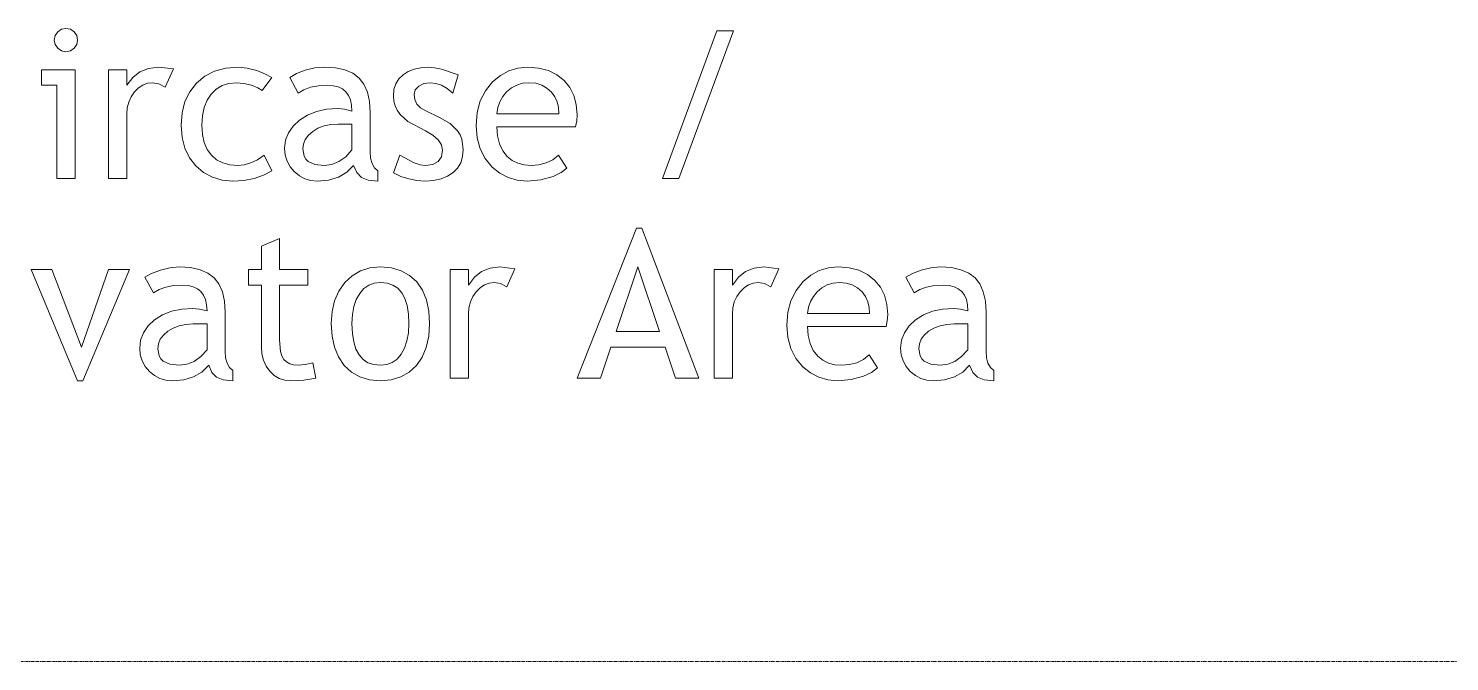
# Model space of a CAD drawing. Header units: inches. Extents: x -1714 to 6424, y -1550 to 970.
# Drawn here: x -1283.3 to -1053, y 307.2 to 409.9 of the extents above; entities that cross this region are included whole.
import ezdxf

# ---------------------------------------------------------------- set-up
doc = ezdxf.new("R2010")
doc.units = ezdxf.units.IN
doc.header["$MEASUREMENT"] = 0
doc.linetypes.add('Grid Line 1_2_', pattern=[0.875, 0.5, -0.125, 0.125, -0.125])
doc.layers.add('A-GENM', color=13, linetype='Continuous', lineweight=9)
doc.layers.add('S-GRID', color=1, linetype='Continuous', lineweight=9)

msp = doc.modelspace()

# ---------------------------------------------------------------- linework, layer by layer
at = {"layer": 'A-GENM'}
for p, q in [((-1278.92397, 408.70836), (-1279.06075, 407.98184)), ((-1279.06075, 407.98184), (-1278.92233, 407.25367)), ((-1278.51361, 409.3153), (-1278.92397, 408.70836)), ((-1277.90667, 409.72566), (-1278.51361, 409.3153)), ((-1277.18014, 409.86245), (-1277.90667, 409.72566)), ((-1276.45198, 409.72402), (-1277.18014, 409.86245)), ((-1275.84013, 409.30875), (-1276.45198, 409.72402)), ((-1275.42485, 408.70017), (-1275.84013, 409.30875)), ((-1275.28643, 407.98184), (-1275.42485, 408.70017)), ((-1275.42485, 407.25367), (-1275.28643, 407.98184)), ((-1171.70207, 409.44308), (-1180.50884, 385.539)), ((-1177.86812, 385.539), (-1168.98927, 409.44308)), ((-1168.98927, 409.44308), (-1171.70207, 409.44308)), ((-1278.92233, 407.25367), (-1278.50706, 406.64182)), ((-1278.50706, 406.64182), (-1277.89848, 406.22655)), ((-1277.89848, 406.22655), (-1277.18014, 406.08812)), ((-1277.18014, 406.08812), (-1276.45198, 406.22655)), ((-1276.45198, 406.22655), (-1275.84013, 406.64182)), ((-1275.84013, 406.64182), (-1275.42485, 407.25367)), ((-1275.7058, 403.15253), (-1281.1576, 403.15253)), ((-1281.1576, 403.15253), (-1281.1576, 400.63631)), ((-1275.7058, 385.539), (-1275.7058, 403.15253)), ((-1267.3184, 403.15253), (-1270.25399, 403.15253)), ((-1270.25399, 403.15253), (-1270.25399, 385.539)), ((-1267.3184, 400.63631), (-1267.3184, 403.15253)), ((-1263.79348, 403.38843), (-1265.17732, 402.838)), ((-1262.20078, 403.5719), (-1263.79348, 403.38843)), ((-1259.76974, 403.29014), (-1262.20078, 403.5719)), ((-1261.08027, 400.348), (-1259.76974, 403.29014)), ((-1251.27463, 403.41095), (-1253.08767, 402.9281)), ((-1249.23307, 403.5719), (-1251.27463, 403.41095)), ((-1247.78576, 403.43512), (-1249.23307, 403.5719)), ((-1246.22213, 403.02476), (-1247.78576, 403.43512)), ((-1244.81413, 402.4686), (-1246.22213, 403.02476)), ((-1238.39498, 403.07718), (-1239.82019, 402.53413)), ((-1236.83054, 403.44822), (-1238.39498, 403.07718)), ((-1235.33489, 403.5719), (-1236.83054, 403.44822)), ((-1233.51592, 403.46235), (-1235.33489, 403.5719)), ((-1231.96437, 403.13369), (-1233.51592, 403.46235)), ((-1230.68026, 402.58593), (-1231.96437, 403.13369)), ((-1220.74459, 403.26393), (-1221.70926, 402.87896)), ((-1219.65992, 403.49491), (-1220.74459, 403.26393)), ((-1218.45526, 403.5719), (-1219.65992, 403.49491)), ((-1217.43919, 403.4945), (-1218.45526, 403.5719)), ((-1216.2978, 403.26229), (-1217.43919, 403.4945)), ((-1213.63906, 402.33345), (-1216.2978, 403.26229)), ((-1203.96488, 403.42365), (-1205.43186, 402.97889)), ((-1202.38815, 403.5719), (-1203.96488, 403.42365)), ((-1200.59108, 403.43634), (-1202.38815, 403.5719)), ((-1199.00043, 403.02967), (-1200.59108, 403.43634)), ((-1197.61618, 402.35188), (-1199.00043, 403.02967)), ((-1266.35229, 401.92063), (-1267.3184, 400.63631)), ((-1265.17732, 402.838), (-1266.35229, 401.92063)), ((-1265.41915, 400.21346), (-1264.71454, 400.68136)), ((-1264.71454, 400.68136), (-1263.95627, 400.9621)), ((-1263.95627, 400.9621), (-1263.14436, 401.05568)), ((-1263.14436, 401.05568), (-1262.1074, 400.87876)), ((-1262.1074, 400.87876), (-1261.08027, 400.348)), ((-1256.02818, 400.99671), (-1257.11469, 399.60427)), ((-1254.67219, 402.12336), (-1256.02818, 400.99671)), ((-1253.08767, 402.9281), (-1254.67219, 402.12336)), ((-1251.84922, 400.59536), (-1250.75534, 400.9406)), ((-1250.75534, 400.9406), (-1249.52794, 401.05568)), ((-1249.52794, 401.05568), (-1248.33126, 400.95494)), ((-1248.33126, 400.95494), (-1247.11329, 400.65269)), ((-1245.40632, 399.79757), (-1243.83369, 401.89442)), ((-1243.83369, 401.89442), (-1244.81413, 402.4686)), ((-1239.82019, 402.53413), (-1240.8981, 401.89442)), ((-1240.8981, 401.89442), (-1239.52204, 399.3782)), ((-1229.66357, 401.81907), (-1230.68026, 402.58593)), ((-1228.89097, 400.81385), (-1229.66357, 401.81907)), ((-1228.33912, 399.55103), (-1228.89097, 400.81385)), ((-1223.73096, 400.86729), (-1224.02522, 399.95033)), ((-1223.24054, 401.66385), (-1223.73096, 400.86729)), ((-1222.55394, 402.34), (-1223.24054, 401.66385)), ((-1221.70926, 402.87896), (-1222.55394, 402.34)), ((-1220.01807, 400.51181), (-1219.18178, 400.91972)), ((-1219.18178, 400.91972), (-1218.17349, 401.05568)), ((-1218.17349, 401.05568), (-1217.25407, 400.95084)), ((-1217.25407, 400.95084), (-1216.33711, 400.63631)), ((-1214.51056, 399.3782), (-1213.63906, 402.33345)), ((-1208.03654, 401.19984), (-1209.20332, 399.76071)), ((-1206.78908, 402.23762), (-1208.03654, 401.19984)), ((-1205.43186, 402.97889), (-1206.78908, 402.23762)), ((-1204.99529, 400.2153), (-1204.13443, 400.68218)), ((-1204.13443, 400.68218), (-1203.18675, 400.96231)), ((-1203.18675, 400.96231), (-1202.15225, 401.05568)), ((-1202.15225, 401.05568), (-1201.05919, 400.95985)), ((-1201.05919, 400.95985), (-1200.08653, 400.67235)), ((-1196.43834, 401.40297), (-1197.61618, 402.35188)), ((-1195.52384, 400.27592), (-1196.43834, 401.40297)), ((-1281.1576, 400.63631), (-1278.64139, 400.63631)), ((-1278.64139, 400.63631), (-1278.64139, 385.539)), ((-1267.00633, 397.90795), (-1266.61624, 398.77147)), ((-1266.61624, 398.77147), (-1266.07012, 399.5584)), ((-1266.07012, 399.5584), (-1265.41915, 400.21346)), ((-1257.11469, 399.60427), (-1257.89077, 398.00215)), ((-1254.30155, 398.20855), (-1253.63646, 399.21439)), ((-1253.63646, 399.21439), (-1252.80959, 400.01995)), ((-1252.80959, 400.01995), (-1251.84922, 400.59536)), ((-1247.11329, 400.65269), (-1246.07224, 400.23742)), ((-1246.07224, 400.23742), (-1245.40632, 399.79757)), ((-1239.52204, 399.3782), (-1238.61122, 399.92863)), ((-1238.61122, 399.92863), (-1237.52348, 400.32179)), ((-1237.52348, 400.32179), (-1236.25882, 400.55768)), ((-1236.25882, 400.55768), (-1234.81723, 400.63631)), ((-1234.81723, 400.63631), (-1233.88348, 400.57079)), ((-1233.88348, 400.57079), (-1233.07423, 400.37421)), ((-1233.07423, 400.37421), (-1232.38948, 400.04657)), ((-1232.38948, 400.04657), (-1231.82922, 399.58789)), ((-1231.82922, 399.58789), (-1231.39347, 398.99815)), ((-1231.39347, 398.99815), (-1231.08222, 398.27736)), ((-1228.008, 398.03061), (-1228.33912, 399.55103)), ((-1224.02522, 399.95033), (-1224.1233, 398.91296)), ((-1224.1233, 398.91296), (-1224.05614, 398.08897)), ((-1220.76834, 399.14231), (-1220.58077, 399.8975)), ((-1220.64999, 398.32077), (-1220.76834, 399.14231)), ((-1220.58077, 399.8975), (-1220.01807, 400.51181)), ((-1216.33711, 400.63631), (-1215.42261, 400.1121)), ((-1215.42261, 400.1121), (-1214.51056, 399.3782)), ((-1209.20332, 399.76071), (-1210.03674, 398.10371)), ((-1206.86197, 397.96611), (-1206.39141, 398.8073)), ((-1206.39141, 398.8073), (-1205.76932, 399.56168)), ((-1205.76932, 399.56168), (-1204.99529, 400.2153)), ((-1200.08653, 400.67235), (-1199.23428, 400.19319)), ((-1199.23428, 400.19319), (-1198.50243, 399.52236)), ((-1198.50243, 399.52236), (-1197.9692, 398.77782)), ((-1197.9692, 398.77782), (-1197.58833, 397.94645)), ((-1194.87062, 398.97849), (-1195.52384, 400.27592)), ((-1194.47869, 397.5107), (-1194.87062, 398.97849)), ((-1267.3184, 395.95117), (-1267.24038, 396.96785)), ((-1267.24038, 396.96785), (-1267.00633, 397.90795)), ((-1258.35642, 396.19034), (-1258.51163, 394.16884)), ((-1257.89077, 398.00215), (-1258.35642, 396.19034)), ((-1255.06166, 395.68578), (-1254.77662, 397.03235)), ((-1254.77662, 397.03235), (-1254.30155, 398.20855)), ((-1236.56106, 396.39511), (-1238.02169, 395.81151)), ((-1234.93375, 396.74526), (-1236.56106, 396.39511)), ((-1233.13976, 396.86198), (-1234.93375, 396.74526)), ((-1232.05529, 396.75714), (-1233.13976, 396.86198)), ((-1230.83322, 396.44261), (-1232.05529, 396.75714)), ((-1231.08222, 398.27736), (-1230.89547, 397.42551)), ((-1230.89547, 397.42551), (-1230.83322, 396.44261)), ((-1227.89763, 396.25259), (-1228.008, 398.03061)), ((-1227.89763, 389.90307), (-1227.89763, 396.25259)), ((-1224.05614, 398.08897), (-1223.85464, 397.32067)), ((-1223.85464, 397.32067), (-1223.518, 396.6007)), ((-1223.518, 396.6007), (-1223.04539, 395.92168)), ((-1220.29492, 397.60571), (-1220.64999, 398.32077)), ((-1219.70313, 396.99713), (-1220.29492, 397.60571)), ((-1218.87463, 396.49504), (-1219.70313, 396.99713)), ((-1216.67294, 395.44006), (-1218.87463, 396.49504)), ((-1210.53678, 396.22883), (-1210.70347, 394.13608)), ((-1210.03674, 398.10371), (-1210.53678, 396.22883)), ((-1207.34851, 396.02324), (-1207.18101, 397.03809)), ((-1207.18101, 397.03809), (-1206.86197, 397.96611)), ((-1197.58833, 397.94645), (-1197.35981, 397.02826)), ((-1197.35981, 397.02826), (-1197.28363, 396.02324)), ((-1194.34804, 395.87253), (-1194.47869, 397.5107)), ((-1267.3184, 385.539), (-1267.3184, 395.95117)), ((-1258.51163, 394.16884), (-1258.36317, 392.19301)), ((-1255.15667, 394.16884), (-1255.06166, 395.68578)), ((-1255.06043, 392.66829), (-1255.15667, 394.16884)), ((-1240.37491, 394.0083), (-1241.13154, 392.91729)), ((-1239.31563, 394.99448), (-1240.37491, 394.0083)), ((-1238.02169, 395.81151), (-1239.31563, 394.99448)), ((-1236.33499, 393.67494), (-1235.35783, 394.04762)), ((-1235.35783, 394.04762), (-1234.26435, 394.27123)), ((-1234.26435, 394.27123), (-1233.05457, 394.34576)), ((-1233.05457, 394.34576), (-1230.83322, 394.34576)), ((-1230.83322, 394.34576), (-1230.83322, 390.15207)), ((-1223.04539, 395.92168), (-1221.76762, 394.74548)), ((-1221.76762, 394.74548), (-1218.90739, 393.23181)), ((-1214.92338, 394.42358), (-1216.67294, 395.44006)), ((-1213.72424, 393.27441), (-1214.92338, 394.42358)), ((-1210.70347, 394.13608), (-1210.54129, 392.12728)), ((-1197.28363, 396.02324), (-1207.34851, 396.02324)), ((-1207.24285, 392.44795), (-1207.34851, 393.9264)), ((-1207.34851, 393.9264), (-1194.59704, 393.9264)), ((-1194.59704, 393.9264), (-1194.41029, 394.85851)), ((-1194.41029, 394.85851), (-1194.34804, 395.87253)), ((-1258.36317, 392.19301), (-1257.9178, 390.43301)), ((-1254.7717, 391.35775), (-1255.06043, 392.66829)), ((-1241.58551, 391.72143), (-1241.73684, 390.42073)), ((-1241.13154, 392.91729), (-1241.58551, 391.72143)), ((-1238.70091, 391.11735), (-1238.3999, 391.85084)), ((-1238.3999, 391.85084), (-1237.89821, 392.52945)), ((-1237.89821, 392.52945), (-1237.19585, 393.15318)), ((-1237.19585, 393.15318), (-1236.33499, 393.67494)), ((-1218.90739, 393.23181), (-1217.70334, 392.55484)), ((-1217.70334, 392.55484), (-1216.8433, 391.8148)), ((-1216.8433, 391.8148), (-1216.32728, 391.01169)), ((-1213.32002, 392.62836), (-1213.72424, 393.27441)), ((-1213.0313, 391.90572), (-1213.32002, 392.62836)), ((-1212.80032, 390.2307), (-1213.0313, 391.90572)), ((-1210.54129, 392.12728), (-1210.05475, 390.3339)), ((-1206.92586, 391.15135), (-1207.24285, 392.44795)), ((-1257.9178, 390.43301), (-1257.1755, 388.88884)), ((-1254.29049, 390.23725), (-1254.7717, 391.35775)), ((-1253.6168, 389.30677), (-1254.29049, 390.23725)), ((-1252.77233, 388.57574), (-1253.6168, 389.30677)), ((-1245.07214, 389.31333), (-1246.14759, 388.57943)), ((-1243.83369, 386.79711), (-1245.07214, 389.31333)), ((-1241.73684, 390.42073), (-1241.63896, 389.33667)), ((-1241.63896, 389.33667), (-1241.34532, 388.34517)), ((-1238.80125, 390.32899), (-1238.70091, 391.11735)), ((-1238.58419, 389.15074), (-1238.80125, 390.32899)), ((-1230.83322, 390.15207), (-1231.84888, 389.05122)), ((-1227.819, 388.83662), (-1227.89763, 389.90307)), ((-1223.05522, 389.31333), (-1224.1233, 386.45637)), ((-1220.76179, 388.05522), (-1223.05522, 389.31333)), ((-1216.15528, 390.14551), (-1216.33097, 389.04753)), ((-1216.32728, 391.01169), (-1216.15528, 390.14551)), ((-1212.9025, 389.09668), (-1212.80032, 390.2307)), ((-1210.05475, 390.3339), (-1209.24386, 388.75594)), ((-1206.39755, 390.03658), (-1206.92586, 391.15135)), ((-1205.65792, 389.10364), (-1206.39755, 390.03658)), ((-1197.34261, 389.31333), (-1198.29274, 388.57943)), ((-1196.02552, 387.21648), (-1197.34261, 389.31333)), ((-1257.1755, 388.88884), (-1256.13629, 387.56049)), ((-1256.13629, 387.56049), (-1254.86979, 386.49261)), ((-1251.77878, 388.05358), (-1252.77233, 388.57574)), ((-1250.63616, 387.74028), (-1251.77878, 388.05358)), ((-1249.34447, 387.63585), (-1250.63616, 387.74028)), ((-1248.28376, 387.74069), (-1249.34447, 387.63585)), ((-1247.21813, 388.05522), (-1248.28376, 387.74069)), ((-1246.14759, 388.57943), (-1247.21813, 388.05522)), ((-1241.34532, 388.34517), (-1240.85591, 387.44623)), ((-1240.85591, 387.44623), (-1240.17075, 386.63984)), ((-1238.31287, 388.68786), (-1238.58419, 389.15074)), ((-1237.93302, 388.30913), (-1238.31287, 388.68786)), ((-1236.84774, 387.80417), (-1237.93302, 388.30913)), ((-1235.32834, 387.63585), (-1236.84774, 387.80417)), ((-1234.09644, 387.79311), (-1235.32834, 387.63585)), ((-1232.93662, 388.2649), (-1234.09644, 387.79311)), ((-1231.84888, 389.05122), (-1232.93662, 388.2649)), ((-1231.6523, 386.535), (-1230.55801, 387.63585)), ((-1230.55801, 387.63585), (-1230.05264, 386.47767)), ((-1227.5831, 387.96348), (-1227.819, 388.83662)), ((-1227.18995, 387.28364), (-1227.5831, 387.96348)), ((-1226.63952, 386.79711), (-1227.18995, 387.28364)), ((-1219.80183, 387.74069), (-1220.76179, 388.05522)), ((-1218.96636, 387.63585), (-1219.80183, 387.74069)), ((-1217.73651, 387.7927), (-1218.96636, 387.63585)), ((-1216.85805, 388.26326), (-1217.73651, 387.7927)), ((-1216.33097, 389.04753), (-1216.85805, 388.26326)), ((-1214.4352, 386.47603), (-1213.71994, 387.21934)), ((-1213.71994, 387.21934), (-1213.20904, 388.09289)), ((-1213.20904, 388.09289), (-1212.9025, 389.09668)), ((-1209.24386, 388.75594), (-1208.10862, 387.3934)), ((-1208.10862, 387.3934), (-1206.88245, 386.39862)), ((-1204.85481, 388.46148), (-1205.65792, 389.10364)), ((-1203.94604, 388.0028), (-1204.85481, 388.46148)), ((-1202.93161, 387.72758), (-1203.94604, 388.0028)), ((-1201.81152, 387.63585), (-1202.93161, 387.72758)), ((-1200.5272, 387.74069), (-1201.81152, 387.63585)), ((-1199.35427, 388.05522), (-1200.5272, 387.74069)), ((-1198.29274, 388.57943), (-1199.35427, 388.05522)), ((-1196.94617, 386.48913), (-1196.02552, 387.21648)), ((-1278.64139, 385.539), (-1275.7058, 385.539)), ((-1270.25399, 385.539), (-1267.3184, 385.539)), ((-1254.86979, 386.49261), (-1253.44561, 385.72984)), ((-1253.44561, 385.72984), (-1251.86376, 385.27218)), ((-1251.86376, 385.27218), (-1250.12423, 385.11963)), ((-1250.12423, 385.11963), (-1248.32553, 385.22447)), ((-1248.32553, 385.22447), (-1246.67754, 385.539)), ((-1246.67754, 385.539), (-1245.18026, 386.06321)), ((-1245.18026, 386.06321), (-1243.83369, 386.79711)), ((-1240.17075, 386.63984), (-1239.35208, 385.97475)), ((-1239.35208, 385.97475), (-1238.46215, 385.49968)), ((-1238.46215, 385.49968), (-1237.50096, 385.21464)), ((-1237.50096, 385.21464), (-1236.4685, 385.11963)), ((-1236.4685, 385.11963), (-1234.60755, 385.27689)), ((-1234.60755, 385.27689), (-1233.00215, 385.74868)), ((-1233.00215, 385.74868), (-1231.6523, 386.535)), ((-1230.05264, 386.47767), (-1229.29662, 385.70281)), ((-1229.29662, 385.70281), (-1228.19168, 385.26542)), ((-1228.19168, 385.26542), (-1226.63952, 385.11963)), ((-1226.63952, 385.11963), (-1226.63952, 386.79711)), ((-1224.1233, 386.45637), (-1222.89714, 385.87154)), ((-1222.89714, 385.87154), (-1221.63002, 385.45381)), ((-1221.63002, 385.45381), (-1220.32194, 385.20317)), ((-1220.32194, 385.20317), (-1218.97292, 385.11963)), ((-1218.97292, 385.11963), (-1217.60075, 385.2044)), ((-1217.60075, 385.2044), (-1216.38708, 385.45873)), ((-1216.38708, 385.45873), (-1215.33189, 385.8826)), ((-1215.33189, 385.8826), (-1214.4352, 386.47603)), ((-1206.88245, 386.39862), (-1205.53015, 385.68807)), ((-1205.53015, 385.68807), (-1204.0517, 385.26174)), ((-1204.0517, 385.26174), (-1202.44712, 385.11963)), ((-1202.44712, 385.11963), (-1200.24216, 385.30638)), ((-1200.24216, 385.30638), (-1198.25342, 385.86663)), ((-1198.25342, 385.86663), (-1196.94617, 386.48913)), ((-1180.50884, 385.539), (-1177.86812, 385.539)), ((-1242.57558, 375.79757), (-1245.51117, 374.55912)), ((-1242.57558, 370.76513), (-1242.57558, 375.79757)), ((-1184.70254, 377.47505), (-1194.34804, 353.1516)), ((-1183.8638, 377.47505), (-1184.70254, 377.47505)), ((-1174.63766, 353.1516), (-1183.8638, 377.47505)), ((-1245.51117, 374.55912), (-1245.51117, 370.76513)), ((-1279.48012, 370.76513), (-1282.83508, 370.76513)), ((-1282.83508, 370.76513), (-1275.28643, 352.73223)), ((-1274.65737, 358.18404), (-1279.48012, 370.76513)), ((-1270.25399, 370.76513), (-1274.65737, 358.18404)), ((-1274.44769, 352.73223), (-1266.89903, 370.76513)), ((-1266.89903, 370.76513), (-1270.25399, 370.76513)), ((-1260.31525, 371.06082), (-1261.8797, 370.68978)), ((-1258.81961, 371.1845), (-1260.31525, 371.06082)), ((-1257.00063, 371.07495), (-1258.81961, 371.1845)), ((-1255.44909, 370.7463), (-1257.00063, 371.07495)), ((-1254.16497, 370.19853), (-1255.44909, 370.7463)), ((-1245.51117, 370.76513), (-1247.60802, 370.76513)), ((-1247.60802, 370.76513), (-1247.60802, 368.24892)), ((-1237.96251, 370.76513), (-1242.57558, 370.76513)), ((-1237.96251, 368.24892), (-1237.96251, 370.76513)), ((-1227.91893, 371.02622), (-1229.45061, 370.55135)), ((-1226.2136, 371.1845), (-1227.91893, 371.02622)), ((-1224.42616, 371.03236), (-1226.2136, 371.1845)), ((-1222.85127, 370.57593), (-1224.42616, 371.03236)), ((-1211.96158, 370.76513), (-1214.89717, 370.76513)), ((-1214.89717, 370.76513), (-1214.89717, 353.1516)), ((-1211.96158, 368.24892), (-1211.96158, 370.76513)), ((-1208.43666, 371.00103), (-1209.8205, 370.45061)), ((-1206.84395, 371.1845), (-1208.43666, 371.00103)), ((-1204.41292, 370.90274), (-1206.84395, 371.1845)), ((-1205.72345, 367.9606), (-1204.41292, 370.90274)), ((-1188.02473, 360.70026), (-1184.49285, 371.1845)), ((-1184.49285, 371.1845), (-1181.00684, 360.70026)), ((-1169.18585, 370.76513), (-1172.12144, 370.76513)), ((-1172.12144, 370.76513), (-1172.12144, 353.1516)), ((-1169.18585, 368.24892), (-1169.18585, 370.76513)), ((-1165.66093, 371.00103), (-1167.04477, 370.45061)), ((-1164.06823, 371.1845), (-1165.66093, 371.00103)), ((-1161.63719, 370.90274), (-1164.06823, 371.1845)), ((-1162.94772, 367.9606), (-1161.63719, 370.90274)), ((-1153.6405, 371.03625), (-1155.10747, 370.59149)), ((-1152.06377, 371.1845), (-1153.6405, 371.03625)), ((-1150.2667, 371.04895), (-1152.06377, 371.1845)), ((-1148.67604, 370.64227), (-1150.2667, 371.04895)), ((-1137.02051, 371.06082), (-1138.58496, 370.68978)), ((-1135.52487, 371.1845), (-1137.02051, 371.06082)), ((-1133.70589, 371.07495), (-1135.52487, 371.1845)), ((-1132.15435, 370.7463), (-1133.70589, 371.07495)), ((-1130.87023, 370.19853), (-1132.15435, 370.7463)), ((-1263.3049, 370.14673), (-1264.38281, 369.50703)), ((-1264.38281, 369.50703), (-1263.00675, 366.99081)), ((-1261.8797, 370.68978), (-1263.3049, 370.14673)), ((-1253.14828, 369.43167), (-1254.16497, 370.19853)), ((-1252.37569, 368.42645), (-1253.14828, 369.43167)), ((-1231.99304, 368.6519), (-1232.95341, 367.28629)), ((-1230.80865, 369.75992), (-1231.99304, 368.6519)), ((-1229.45061, 370.55135), (-1230.80865, 369.75992)), ((-1228.10568, 368.22434), (-1227.21247, 368.5573)), ((-1227.21247, 368.5573), (-1226.2136, 368.66829)), ((-1226.2136, 368.66829), (-1225.13395, 368.56406)), ((-1225.13395, 368.56406), (-1224.19825, 368.25137)), ((-1221.48893, 369.8152), (-1222.85127, 370.57593)), ((-1220.33915, 368.75019), (-1221.48893, 369.8152)), ((-1219.42607, 367.4153), (-1220.33915, 368.75019)), ((-1210.99547, 369.53324), (-1211.96158, 368.24892)), ((-1209.8205, 370.45061), (-1210.99547, 369.53324)), ((-1209.35772, 368.29397), (-1208.59945, 368.57471)), ((-1208.59945, 368.57471), (-1207.78754, 368.66829)), ((-1207.78754, 368.66829), (-1206.75058, 368.49136)), ((-1206.75058, 368.49136), (-1205.72345, 367.9606)), ((-1168.21974, 369.53324), (-1169.18585, 368.24892)), ((-1167.04477, 370.45061), (-1168.21974, 369.53324)), ((-1166.58199, 368.29397), (-1165.82373, 368.57471)), ((-1165.82373, 368.57471), (-1165.01181, 368.66829)), ((-1165.01181, 368.66829), (-1163.97485, 368.49136)), ((-1163.97485, 368.49136), (-1162.94772, 367.9606)), ((-1157.71215, 368.81244), (-1158.87894, 367.37332)), ((-1156.46469, 369.85022), (-1157.71215, 368.81244)), ((-1155.10747, 370.59149), (-1156.46469, 369.85022)), ((-1153.81005, 368.29478), (-1152.86237, 368.57491)), ((-1152.86237, 368.57491), (-1151.82787, 368.66829)), ((-1151.82787, 368.66829), (-1150.73481, 368.57245)), ((-1150.73481, 368.57245), (-1149.76215, 368.28496)), ((-1147.2918, 369.96448), (-1148.67604, 370.64227)), ((-1146.11396, 369.01558), (-1147.2918, 369.96448)), ((-1145.19945, 367.88852), (-1146.11396, 369.01558)), ((-1140.01016, 370.14673), (-1141.08807, 369.50703)), ((-1141.08807, 369.50703), (-1139.71201, 366.99081)), ((-1138.58496, 370.68978), (-1140.01016, 370.14673)), ((-1129.85355, 369.43167), (-1130.87023, 370.19853)), ((-1129.08095, 368.42645), (-1129.85355, 369.43167)), ((-1263.00675, 366.99081), (-1262.09593, 367.54123)), ((-1262.09593, 367.54123), (-1261.00819, 367.93439)), ((-1261.00819, 367.93439), (-1259.74353, 368.17028)), ((-1259.74353, 368.17028), (-1258.30195, 368.24892)), ((-1258.30195, 368.24892), (-1257.36819, 368.18339)), ((-1257.36819, 368.18339), (-1256.55894, 367.98681)), ((-1256.55894, 367.98681), (-1255.87419, 367.65918)), ((-1255.87419, 367.65918), (-1255.31394, 367.20049)), ((-1255.31394, 367.20049), (-1254.87819, 366.61075)), ((-1254.87819, 366.61075), (-1254.56693, 365.88996)), ((-1251.82383, 367.16363), (-1252.37569, 368.42645)), ((-1251.49272, 365.64321), (-1251.82383, 367.16363)), ((-1247.60802, 368.24892), (-1245.51117, 368.24892)), ((-1245.51117, 368.24892), (-1245.51117, 358.22335)), ((-1242.57558, 359.39628), (-1242.57558, 368.24892)), ((-1242.57558, 368.24892), (-1237.96251, 368.24892)), ((-1232.95341, 367.28629), (-1233.6394, 365.72205)), ((-1230.12553, 365.92068), (-1229.57511, 366.89252)), ((-1229.57511, 366.89252), (-1228.89323, 367.66942)), ((-1228.89323, 367.66942), (-1228.10568, 368.22434)), ((-1224.19825, 368.25137), (-1223.4065, 367.73023)), ((-1223.4065, 367.73023), (-1222.75871, 367.00063)), ((-1222.75871, 367.00063), (-1222.25488, 366.06258)), ((-1218.77388, 365.84491), (-1219.42607, 367.4153)), ((-1211.64951, 365.52055), (-1211.25942, 366.38407)), ((-1211.25942, 366.38407), (-1210.7133, 367.171)), ((-1210.7133, 367.171), (-1210.06233, 367.82606)), ((-1210.06233, 367.82606), (-1209.35772, 368.29397)), ((-1168.87378, 365.52055), (-1168.48369, 366.38407)), ((-1168.48369, 366.38407), (-1167.93757, 367.171)), ((-1167.93757, 367.171), (-1167.28661, 367.82606)), ((-1167.28661, 367.82606), (-1166.58199, 368.29397)), ((-1158.87894, 367.37332), (-1159.71235, 365.71631)), ((-1156.53759, 365.57871), (-1156.06703, 366.41991)), ((-1156.06703, 366.41991), (-1155.44494, 367.17428)), ((-1155.44494, 367.17428), (-1154.6709, 367.82791)), ((-1154.6709, 367.82791), (-1153.81005, 368.29478)), ((-1149.76215, 368.28496), (-1148.90989, 367.80579)), ((-1148.90989, 367.80579), (-1148.17804, 367.13496)), ((-1148.17804, 367.13496), (-1147.64482, 366.39042)), ((-1147.64482, 366.39042), (-1147.26395, 365.55905)), ((-1144.54623, 366.59109), (-1145.19945, 367.88852)), ((-1144.1543, 365.1233), (-1144.54623, 366.59109)), ((-1139.71201, 366.99081), (-1138.80119, 367.54123)), ((-1138.80119, 367.54123), (-1137.71345, 367.93439)), ((-1137.71345, 367.93439), (-1136.44879, 368.17028)), ((-1136.44879, 368.17028), (-1135.00721, 368.24892)), ((-1135.00721, 368.24892), (-1134.07345, 368.18339)), ((-1134.07345, 368.18339), (-1133.2642, 367.98681)), ((-1133.2642, 367.98681), (-1132.57945, 367.65918)), ((-1132.57945, 367.65918), (-1132.0192, 367.20049)), ((-1132.0192, 367.20049), (-1131.58345, 366.61075)), ((-1131.58345, 366.61075), (-1131.2722, 365.88996)), ((-1128.52909, 367.16363), (-1129.08095, 368.42645)), ((-1128.19798, 365.64321), (-1128.52909, 367.16363)), ((-1260.04577, 364.00771), (-1261.5064, 363.42411)), ((-1258.41846, 364.35787), (-1260.04577, 364.00771)), ((-1256.62447, 364.47459), (-1258.41846, 364.35787)), ((-1255.54, 364.36974), (-1256.62447, 364.47459)), ((-1254.31793, 364.05522), (-1255.54, 364.36974)), ((-1254.56693, 365.88996), (-1254.38018, 365.03812)), ((-1254.38018, 365.03812), (-1254.31793, 364.05522)), ((-1251.38234, 363.86519), (-1251.49272, 365.64321)), ((-1251.38234, 357.51567), (-1251.38234, 363.86519)), ((-1234.05098, 363.95918), (-1234.18818, 361.99768)), ((-1233.6394, 365.72205), (-1234.05098, 363.95918)), ((-1230.75459, 363.47326), (-1230.51869, 364.78092)), ((-1230.51869, 364.78092), (-1230.12553, 365.92068)), ((-1222.25488, 366.06258), (-1221.89499, 364.91607)), ((-1221.89499, 364.91607), (-1221.67906, 363.56111)), ((-1218.38256, 364.03904), (-1218.77388, 365.84491)), ((-1218.25213, 361.99768), (-1218.38256, 364.03904)), ((-1211.96158, 363.56377), (-1211.88356, 364.58045)), ((-1211.88356, 364.58045), (-1211.64951, 365.52055)), ((-1169.18585, 363.56377), (-1169.10783, 364.58045)), ((-1169.10783, 364.58045), (-1168.87378, 365.52055)), ((-1160.2124, 363.84144), (-1160.37908, 361.74868)), ((-1159.71235, 365.71631), (-1160.2124, 363.84144)), ((-1157.02413, 363.63585), (-1156.85662, 364.65069)), ((-1156.85662, 364.65069), (-1156.53759, 365.57871)), ((-1147.26395, 365.55905), (-1147.03542, 364.64086)), ((-1147.03542, 364.64086), (-1146.95925, 363.63585)), ((-1144.02366, 363.48514), (-1144.1543, 365.1233)), ((-1136.75103, 364.00771), (-1138.21166, 363.42411)), ((-1135.12372, 364.35787), (-1136.75103, 364.00771)), ((-1133.32973, 364.47459), (-1135.12372, 364.35787)), ((-1132.24526, 364.36974), (-1133.32973, 364.47459)), ((-1131.02319, 364.05522), (-1132.24526, 364.36974)), ((-1131.2722, 365.88996), (-1131.08544, 365.03812)), ((-1131.08544, 365.03812), (-1131.02319, 364.05522)), ((-1128.08761, 363.86519), (-1128.19798, 365.64321)), ((-1128.08761, 357.51567), (-1128.08761, 363.86519)), ((-1263.85962, 361.62091), (-1264.61625, 360.52989)), ((-1262.80034, 362.60708), (-1263.85962, 361.62091)), ((-1261.5064, 363.42411), (-1262.80034, 362.60708)), ((-1259.81971, 361.28754), (-1258.84254, 361.66022)), ((-1258.84254, 361.66022), (-1257.74907, 361.88383)), ((-1257.74907, 361.88383), (-1256.53928, 361.95837)), ((-1256.53928, 361.95837), (-1254.31793, 361.95837)), ((-1254.31793, 361.95837), (-1254.31793, 357.76467)), ((-1234.18818, 361.99768), (-1234.05651, 359.98049)), ((-1230.83322, 361.99768), (-1230.75459, 363.47326)), ((-1230.76104, 360.41583), (-1230.83322, 361.99768)), ((-1221.60708, 361.99768), (-1221.68367, 360.51433)), ((-1221.67906, 363.56111), (-1221.60708, 361.99768)), ((-1218.38584, 359.96186), (-1218.25213, 361.99768)), ((-1211.96158, 353.1516), (-1211.96158, 363.56377)), ((-1169.18585, 353.1516), (-1169.18585, 363.56377)), ((-1160.37908, 361.74868), (-1160.21691, 359.73988)), ((-1146.95925, 363.63585), (-1157.02413, 363.63585)), ((-1156.91846, 360.06056), (-1157.02413, 361.539)), ((-1157.02413, 361.539), (-1144.27266, 361.539)), ((-1144.27266, 361.539), (-1144.08591, 362.47111)), ((-1144.08591, 362.47111), (-1144.02366, 363.48514)), ((-1140.56488, 361.62091), (-1141.32151, 360.52989)), ((-1139.5056, 362.60708), (-1140.56488, 361.62091)), ((-1138.21166, 363.42411), (-1139.5056, 362.60708)), ((-1136.52497, 361.28754), (-1135.5478, 361.66022)), ((-1135.5478, 361.66022), (-1134.45433, 361.88383)), ((-1134.45433, 361.88383), (-1133.24454, 361.95837)), ((-1133.24454, 361.95837), (-1131.02319, 361.95837)), ((-1131.02319, 361.95837), (-1131.02319, 357.76467)), ((-1265.07022, 359.33403), (-1265.22155, 358.03333)), ((-1264.61625, 360.52989), (-1265.07022, 359.33403)), ((-1262.18562, 358.72996), (-1261.88461, 359.46344)), ((-1261.88461, 359.46344), (-1261.38292, 360.14205)), ((-1261.38292, 360.14205), (-1260.68056, 360.76578)), ((-1260.68056, 360.76578), (-1259.81971, 361.28754)), ((-1242.39538, 357.47308), (-1242.57558, 359.39628)), ((-1234.05651, 359.98049), (-1233.66151, 358.18158)), ((-1230.54449, 359.04489), (-1230.76104, 360.41583)), ((-1221.68367, 360.51433), (-1221.91342, 359.19642)), ((-1218.78699, 358.15291), (-1218.38584, 359.96186)), ((-1181.00684, 360.70026), (-1188.02473, 360.70026)), ((-1160.21691, 359.73988), (-1159.73037, 357.94651)), ((-1156.60148, 358.76395), (-1156.91846, 360.06056)), ((-1141.77549, 359.33403), (-1141.92681, 358.03333)), ((-1141.32151, 360.52989), (-1141.77549, 359.33403)), ((-1138.89088, 358.72996), (-1138.58987, 359.46344)), ((-1138.58987, 359.46344), (-1138.08818, 360.14205)), ((-1138.08818, 360.14205), (-1137.38582, 360.76578)), ((-1137.38582, 360.76578), (-1136.52497, 361.28754)), ((-1265.22155, 358.03333), (-1265.12367, 356.94927)), ((-1265.12367, 356.94927), (-1264.83003, 355.95777)), ((-1262.28596, 357.94159), (-1262.18562, 358.72996)), ((-1262.0689, 356.76334), (-1262.28596, 357.94159)), ((-1254.31793, 357.76467), (-1255.33359, 356.66382)), ((-1251.30371, 356.44922), (-1251.38234, 357.51567)), ((-1245.51117, 358.22335), (-1245.42537, 357.08811)), ((-1245.42537, 357.08811), (-1245.16797, 356.05443)), ((-1242.17013, 356.75474), (-1242.39538, 357.47308)), ((-1233.66151, 358.18158), (-1233.00317, 356.60096)), ((-1230.18359, 357.88487), (-1230.54449, 359.04489)), ((-1229.67832, 356.93576), (-1230.18359, 357.88487)), ((-1229.02868, 356.19756), (-1229.67832, 356.93576)), ((-1222.83243, 357.05698), (-1223.50326, 356.26575)), ((-1222.29634, 358.04398), (-1222.83243, 357.05698)), ((-1221.91342, 359.19642), (-1222.29634, 358.04398)), ((-1219.45556, 356.57086), (-1218.78699, 358.15291)), ((-1190.57371, 353.1516), (-1188.86347, 358.18404)), ((-1188.86347, 358.18404), (-1180.06981, 358.18404)), ((-1180.06981, 358.18404), (-1178.41199, 353.1516)), ((-1159.73037, 357.94651), (-1158.91948, 356.36854)), ((-1156.07317, 357.64918), (-1156.60148, 358.76395)), ((-1155.33354, 356.71624), (-1156.07317, 357.64918)), ((-1147.01822, 356.92593), (-1147.96836, 356.19203)), ((-1145.70114, 354.82908), (-1147.01822, 356.92593)), ((-1141.92681, 358.03333), (-1141.82893, 356.94927)), ((-1141.82893, 356.94927), (-1141.53529, 355.95777)), ((-1138.99122, 357.94159), (-1138.89088, 358.72996)), ((-1138.77416, 356.76334), (-1138.99122, 357.94159)), ((-1131.02319, 357.76467), (-1132.03886, 356.66382)), ((-1128.00897, 356.44922), (-1128.08761, 357.51567)), ((-1264.83003, 355.95777), (-1264.34063, 355.05883)), ((-1264.34063, 355.05883), (-1263.65547, 354.25245)), ((-1261.79758, 356.30046), (-1262.0689, 356.76334)), ((-1261.41773, 355.92174), (-1261.79758, 356.30046)), ((-1260.33245, 355.41677), (-1261.41773, 355.92174)), ((-1258.81305, 355.24845), (-1260.33245, 355.41677)), ((-1257.58115, 355.40571), (-1258.81305, 355.24845)), ((-1256.42134, 355.8775), (-1257.58115, 355.40571)), ((-1255.33359, 356.66382), (-1256.42134, 355.8775)), ((-1255.13701, 354.1476), (-1254.04272, 355.24845)), ((-1254.04272, 355.24845), (-1253.53735, 354.09027)), ((-1251.06782, 355.57608), (-1251.30371, 356.44922)), ((-1250.67466, 354.89624), (-1251.06782, 355.57608)), ((-1250.12423, 354.40971), (-1250.67466, 354.89624)), ((-1245.16797, 356.05443), (-1244.73898, 355.12231)), ((-1244.73898, 355.12231), (-1244.13839, 354.29176)), ((-1241.85479, 356.19858), (-1242.17013, 356.75474)), ((-1241.43951, 355.7829), (-1241.85479, 356.19858)), ((-1240.91448, 355.48598), (-1241.43951, 355.7829)), ((-1240.27969, 355.30783), (-1240.91448, 355.48598)), ((-1239.53515, 355.24845), (-1240.27969, 355.30783)), ((-1238.36222, 355.35329), (-1239.53515, 355.24845)), ((-1237.14998, 355.66782), (-1238.36222, 355.35329)), ((-1236.7044, 353.17781), (-1237.14998, 355.66782)), ((-1233.00317, 356.60096), (-1232.0815, 355.23862)), ((-1232.0815, 355.23862), (-1230.92475, 354.14208)), ((-1228.23468, 355.67028), (-1229.02868, 356.19756)), ((-1227.29632, 355.35391), (-1228.23468, 355.67028)), ((-1226.2136, 355.24845), (-1227.29632, 355.35391)), ((-1225.19384, 355.36148), (-1226.2136, 355.24845)), ((-1224.2904, 355.70058), (-1225.19384, 355.36148)), ((-1223.50326, 356.26575), (-1224.2904, 355.70058)), ((-1221.55773, 354.12917), (-1220.39157, 355.21569)), ((-1220.39157, 355.21569), (-1219.45556, 356.57086)), ((-1158.91948, 356.36854), (-1157.78423, 355.006)), ((-1157.78423, 355.006), (-1156.55807, 354.01123)), ((-1154.53043, 356.07408), (-1155.33354, 356.71624)), ((-1153.62166, 355.6154), (-1154.53043, 356.07408)), ((-1152.60723, 355.34019), (-1153.62166, 355.6154)), ((-1151.48713, 355.24845), (-1152.60723, 355.34019)), ((-1150.20281, 355.35329), (-1151.48713, 355.24845)), ((-1149.02989, 355.66782), (-1150.20281, 355.35329)), ((-1147.96836, 356.19203), (-1149.02989, 355.66782)), ((-1146.62179, 354.10174), (-1145.70114, 354.82908)), ((-1141.53529, 355.95777), (-1141.04589, 355.05883)), ((-1141.04589, 355.05883), (-1140.36073, 354.25245)), ((-1138.50284, 356.30046), (-1138.77416, 356.76334)), ((-1138.12299, 355.92174), (-1138.50284, 356.30046)), ((-1137.03771, 355.41677), (-1138.12299, 355.92174)), ((-1135.51831, 355.24845), (-1137.03771, 355.41677)), ((-1134.28642, 355.40571), (-1135.51831, 355.24845)), ((-1133.1266, 355.8775), (-1134.28642, 355.40571)), ((-1132.03886, 356.66382), (-1133.1266, 355.8775)), ((-1131.84228, 354.1476), (-1130.74798, 355.24845)), ((-1130.74798, 355.24845), (-1130.24261, 354.09027)), ((-1127.77308, 355.57608), (-1128.00897, 356.44922)), ((-1127.37992, 354.89624), (-1127.77308, 355.57608)), ((-1126.8295, 354.40971), (-1127.37992, 354.89624)), ((-1275.28643, 352.73223), (-1274.44769, 352.73223)), ((-1263.65547, 354.25245), (-1262.83679, 353.58735)), ((-1262.83679, 353.58735), (-1261.94686, 353.11228)), ((-1261.94686, 353.11228), (-1260.98567, 352.82724)), ((-1260.98567, 352.82724), (-1259.95322, 352.73223)), ((-1259.95322, 352.73223), (-1258.09226, 352.88949)), ((-1258.09226, 352.88949), (-1256.48686, 353.36129)), ((-1256.48686, 353.36129), (-1255.13701, 354.1476)), ((-1253.53735, 354.09027), (-1252.78134, 353.31542)), ((-1252.78134, 353.31542), (-1251.67639, 352.87803)), ((-1251.67639, 352.87803), (-1250.12423, 352.73223)), ((-1250.12423, 352.73223), (-1250.12423, 354.40971)), ((-1244.13839, 354.29176), (-1243.41288, 353.60947)), ((-1243.41288, 353.60947), (-1242.60916, 353.12211)), ((-1242.60916, 353.12211), (-1241.72721, 352.8297)), ((-1241.72721, 352.8297), (-1240.76704, 352.73223)), ((-1240.76704, 352.73223), (-1238.64726, 352.84363)), ((-1238.64726, 352.84363), (-1236.7044, 353.17781)), ((-1230.92475, 354.14208), (-1229.56119, 353.35883)), ((-1229.56119, 353.35883), (-1227.9908, 352.88888)), ((-1227.9908, 352.88888), (-1226.2136, 352.73223)), ((-1226.2136, 352.73223), (-1224.46875, 352.88745)), ((-1224.46875, 352.88745), (-1222.9168, 353.35309)), ((-1222.9168, 353.35309), (-1221.55773, 354.12917)), ((-1214.89717, 353.1516), (-1211.96158, 353.1516)), ((-1194.34804, 353.1516), (-1190.57371, 353.1516)), ((-1178.41199, 353.1516), (-1174.63766, 353.1516)), ((-1172.12144, 353.1516), (-1169.18585, 353.1516)), ((-1156.55807, 354.01123), (-1155.20576, 353.30067)), ((-1155.20576, 353.30067), (-1153.72732, 352.87434)), ((-1153.72732, 352.87434), (-1152.12274, 352.73223)), ((-1152.12274, 352.73223), (-1149.91777, 352.91898)), ((-1149.91777, 352.91898), (-1147.92904, 353.47923)), ((-1147.92904, 353.47923), (-1146.62179, 354.10174)), ((-1140.36073, 354.25245), (-1139.54205, 353.58735)), ((-1139.54205, 353.58735), (-1138.65212, 353.11228)), ((-1138.65212, 353.11228), (-1137.69093, 352.82724)), ((-1137.69093, 352.82724), (-1136.65848, 352.73223)), ((-1136.65848, 352.73223), (-1134.79752, 352.88949)), ((-1134.79752, 352.88949), (-1133.19212, 353.36129)), ((-1133.19212, 353.36129), (-1131.84228, 354.1476)), ((-1130.24261, 354.09027), (-1129.4866, 353.31542)), ((-1129.4866, 353.31542), (-1128.38166, 352.87803)), ((-1128.38166, 352.87803), (-1126.8295, 352.73223)), ((-1126.8295, 352.73223), (-1126.8295, 354.40971))]:
    msp.add_line(p, q, dxfattribs=at)
at = {"layer": 'S-GRID', "linetype": 'Grid Line 1_2_'}
msp.add_line((-1714.24651, 307.21004), (1936.33324, 307.21004), dxfattribs=at)

doc.saveas('drawing.dxf')
